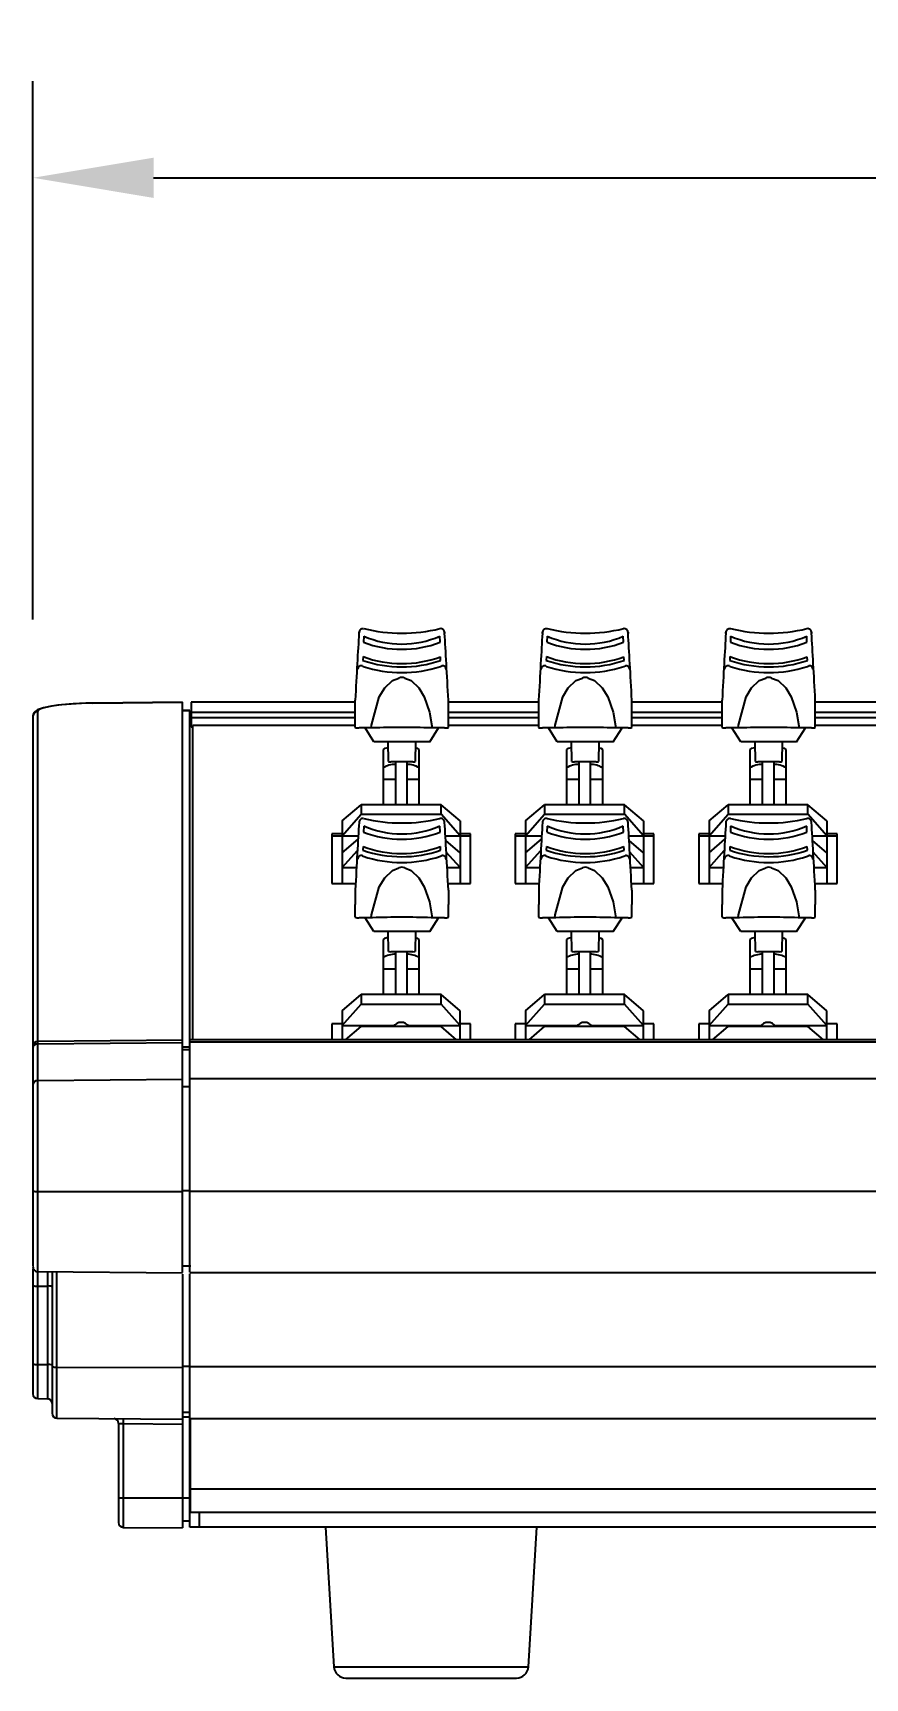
# Model space of a CAD drawing. Header units: inches. Extents: x 0.6 to 61.5, y 0.9 to 41.7.
# Drawn here: x 0.65 to 4.1, y 2.53 to 9.35 of the extents above; entities that cross this region are included whole.
import ezdxf

# ---------------------------------------------------------------- set-up
doc = ezdxf.new("R2010")
doc.units = ezdxf.units.IN
doc.header["$MEASUREMENT"] = 0
doc.layers.add('DIM', color=1, linetype='Continuous')
doc.layers.add('OBJECT', color=7, linetype='Continuous')
doc.styles.add('Arial', font='arial.ttf')
doc.dimstyles.new('ANSI & Metric .40 Stacked', dxfattribs={"dimscale": 2.666667, "dimtxt": 0.4, "dimasz": 0.5, "dimexe": 0.4, "dimexo": 0.4, "dimgap": 0.133333, "dimtad": 0, "dimtih": 1, "dimtoh": 1, "dimzin": 4, "dimdsep": 46, "dimtxsty": 'Arial', "dimcen": 0.2, "dimadec": 0, "dimazin": 0, "dimtfac": 0.75, "dimtofl": 0, "dimtmove": 0, "dimatfit": 3, "dimfxl": 1, "dimtolj": 1, "dimtzin": 0, "dimarcsym": 0})

# ---------------------------------------------------------------- blocks, each defined once
blk = doc.blocks.new('*D2')
at = {"layer": 'Defpoints', "color": 0, "transparency": 16777216}
for p in [(34.8192, 8.7457), (0.6492, 6.5153), (34.8192, 6.5144)]:
    blk.add_point(p, dxfattribs=at)
at = {"layer": 'DIM', "color": 0, "lineweight": -2, "transparency": 16777216}
for p, q in [((0.6492, 6.9153), (0.6492, 9.1457)), ((34.8192, 6.9144), (34.8192, 9.1457)), ((1.1492, 8.7457), (16.5511, 8.7457)), ((34.3192, 8.7457), (18.9173, 8.7457))]:
    blk.add_line(p, q, dxfattribs=at)
at = {"layer": 'DIM', "color": 0, "transparency": 16777216}
for points in [[(1.1492, 8.829), (1.1492, 8.6623), (0.6492, 8.7457)], [(34.3192, 8.829), (34.3192, 8.6623), (34.8192, 8.7457)]]:
    blk.add_solid(points, dxfattribs=at)
at = {"layer": 'DIM', "color": 0, "transparency": 16777216, "char_height": 0.4, "attachment_point": 5, "style": 'Arial'}
for s, insert in [('\\A1;34.17', (17.7342, 9.0834)), ('\\A1;[868mm]', (17.7342, 8.356))]:
    blk.add_mtext(s, dxfattribs=dict(at, insert=insert))

msp = doc.modelspace()

# ---------------------------------------------------------------- linework, layer by layer
at = {"layer": 'OBJECT'}
for p, q in [((2.0002, 6.8582), (2.0003, 6.8602)), ((2.0199, 6.8468), (2.019, 6.8215)), ((2.3358, 6.8214), (2.3352, 6.8468)), ((2.7602, 6.8582), (2.7603, 6.8602)), ((2.7799, 6.8468), (2.779, 6.8215)), ((3.0958, 6.8214), (3.0952, 6.8468)), ((3.5202, 6.8582), (3.5203, 6.8602)), ((3.5399, 6.8468), (3.539, 6.8215)), ((3.8558, 6.8214), (3.8552, 6.8468)), ((2.0169, 6.762), (2.0162, 6.7467)), ((2.3382, 6.7464), (2.3374, 6.7617)), ((2.7769, 6.762), (2.7762, 6.7467)), ((3.0982, 6.7464), (3.0974, 6.7617)), ((3.5369, 6.762), (3.5362, 6.7467)), ((3.8582, 6.7464), (3.8574, 6.7617)), ((2.0148, 6.7235), (2.0173, 6.7216)), ((2.3378, 6.7216), (2.3437, 6.7241)), ((2.7748, 6.7235), (2.7773, 6.7216)), ((3.0978, 6.7216), (3.1037, 6.7241)), ((3.5348, 6.7235), (3.5373, 6.7216)), ((3.8578, 6.7216), (3.8637, 6.7241)), ((1.2692, 6.573), (0.897, 6.5693)), ((0.897, 6.5691), (1.2692, 6.5728)), ((0.897, 6.5691), (0.897, 6.5693)), ((1.2692, 4.2112), (1.2692, 6.5728)), ((1.9846, 6.573), (1.3042, 6.573)), ((1.3042, 6.573), (1.3042, 6.4703)), ((1.9846, 6.5728), (1.3042, 6.5728)), ((1.9846, 6.4689), (1.9846, 6.5814)), ((2.3706, 6.4689), (2.3706, 6.5814)), ((2.7446, 6.573), (2.3706, 6.573)), ((2.7446, 6.5728), (2.3706, 6.5728)), ((2.7446, 6.4689), (2.7446, 6.5814)), ((3.1306, 6.4689), (3.1306, 6.5814)), ((3.5046, 6.573), (3.1306, 6.573)), ((3.5046, 6.5728), (3.1306, 6.5728)), ((3.5046, 6.4689), (3.5046, 6.5814)), ((3.8906, 6.4689), (3.8906, 6.5814)), ((4.2646, 6.573), (3.8906, 6.573)), ((4.2646, 6.5728), (3.8906, 6.5728)), ((0.6492, 6.5153), (0.6492, 4.2358)), ((0.669, 5.0059), (0.669, 6.5351)), ((1.2992, 6.5394), (1.2692, 6.5394)), ((1.2692, 6.5392), (1.2992, 6.5392)), ((1.2992, 4.2116), (1.2992, 6.5394)), ((1.3042, 6.4838), (1.2992, 6.4838)), ((1.3042, 6.4829), (1.2992, 6.4829)), ((1.3042, 6.5315), (1.9846, 6.5315)), ((1.9846, 6.5089), (1.3042, 6.5089)), ((1.3112, 5.175), (1.3112, 6.4765)), ((1.9846, 6.4765), (1.3112, 6.4765)), ((2.3706, 6.5315), (2.7446, 6.5315)), ((2.7446, 6.5089), (2.3706, 6.5089)), ((2.7446, 6.4765), (2.3706, 6.4765)), ((3.1306, 6.5315), (3.5046, 6.5315)), ((3.5046, 6.5089), (3.1306, 6.5089)), ((3.5046, 6.4765), (3.1306, 6.4765)), ((3.8906, 6.5315), (4.2646, 6.5315)), ((4.2646, 6.5089), (3.8906, 6.5089)), ((4.2646, 6.4765), (3.8906, 6.4765)), ((1.3112, 6.4703), (1.3042, 6.4703)), ((2.0511, 6.4668), (2.0002, 6.4668)), ((2.0617, 6.4093), (2.0252, 6.4668)), ((2.056, 6.4668), (2.0511, 6.4668)), ((2.2934, 6.4093), (2.0617, 6.4093)), ((2.1226, 6.3275), (2.1211, 6.4093)), ((2.234, 6.4093), (2.2326, 6.3275)), ((2.2934, 6.4093), (2.3299, 6.4668)), ((2.304, 6.4668), (2.2991, 6.4668)), ((2.355, 6.4668), (2.304, 6.4668)), ((2.8111, 6.4668), (2.7602, 6.4668)), ((2.8217, 6.4093), (2.7852, 6.4668)), ((2.816, 6.4668), (2.8111, 6.4668)), ((3.0534, 6.4093), (2.8217, 6.4093)), ((2.8826, 6.3275), (2.8811, 6.4093)), ((2.994, 6.4093), (2.9926, 6.3275)), ((3.0534, 6.4093), (3.0899, 6.4668)), ((3.064, 6.4668), (3.0591, 6.4668)), ((3.115, 6.4668), (3.064, 6.4668)), ((3.5711, 6.4668), (3.5202, 6.4668)), ((3.5817, 6.4093), (3.5452, 6.4668)), ((3.576, 6.4668), (3.5711, 6.4668)), ((3.8134, 6.4093), (3.5817, 6.4093)), ((3.6426, 6.3275), (3.6411, 6.4093)), ((3.754, 6.4093), (3.7526, 6.3275)), ((3.8134, 6.4093), (3.8499, 6.4668)), ((3.824, 6.4668), (3.8191, 6.4668)), ((3.875, 6.4668), (3.824, 6.4668)), ((2.0997, 6.377), (2.0997, 6.1484)), ((2.2497, 6.1484), (2.2497, 6.377)), ((2.8597, 6.377), (2.8597, 6.1484)), ((3.0097, 6.1484), (3.0097, 6.377)), ((3.6197, 6.377), (3.6197, 6.1484)), ((3.7697, 6.1484), (3.7697, 6.377)), ((2.2226, 6.3262), (2.1326, 6.3262)), ((2.1511, 6.3262), (2.1511, 6.1484)), ((2.1983, 6.3262), (2.1983, 6.1484)), ((2.9826, 6.3262), (2.8926, 6.3262)), ((2.9111, 6.3262), (2.9111, 6.1484)), ((2.9583, 6.3262), (2.9583, 6.1484)), ((3.7426, 6.3262), (3.6526, 6.3262)), ((3.6711, 6.3262), (3.6711, 6.1484)), ((3.7183, 6.3262), (3.7183, 6.1484)), ((2.1511, 6.2535), (2.0997, 6.2535)), ((2.2497, 6.2535), (2.1983, 6.2535)), ((2.9111, 6.2535), (2.8597, 6.2535)), ((3.0097, 6.2535), (2.9583, 6.2535)), ((3.6711, 6.2535), (3.6197, 6.2535)), ((3.7697, 6.2535), (3.7183, 6.2535)), ((1.9306, 6.0814), (2.0093, 6.1484)), ((2.0093, 6.1484), (2.0093, 6.109)), ((2.34, 6.1484), (2.0093, 6.1484)), ((2.34, 6.109), (2.34, 6.1484)), ((2.4188, 6.0814), (2.34, 6.1484)), ((2.6906, 6.0814), (2.7693, 6.1484)), ((2.7693, 6.1484), (2.7693, 6.109)), ((3.1, 6.1484), (2.7693, 6.1484)), ((3.1, 6.109), (3.1, 6.1484)), ((3.1788, 6.0814), (3.1, 6.1484)), ((3.4506, 6.0814), (3.5293, 6.1484)), ((3.5293, 6.1484), (3.5293, 6.109)), ((3.86, 6.1484), (3.5293, 6.1484)), ((3.86, 6.109), (3.86, 6.1484)), ((3.9388, 6.0814), (3.86, 6.1484)), ((1.9306, 6.02), (2.0093, 6.109)), ((1.9306, 6.0814), (1.9306, 5.8225)), ((2.0093, 6.109), (2.34, 6.109)), ((2.4188, 6.02), (2.34, 6.109)), ((2.4188, 6.0814), (2.4188, 5.8225)), ((2.6906, 6.02), (2.7693, 6.109)), ((2.6906, 6.0814), (2.6906, 5.8225)), ((2.7693, 6.109), (3.1, 6.109)), ((3.1788, 6.02), (3.1, 6.109)), ((3.1788, 6.0814), (3.1788, 5.8225)), ((3.4506, 6.02), (3.5293, 6.109)), ((3.4506, 6.0814), (3.4506, 5.8225)), ((3.5293, 6.109), (3.86, 6.109)), ((3.9388, 6.02), (3.86, 6.109)), ((3.9388, 6.0814), (3.9388, 5.8225)), ((1.9306, 6.0276), (1.8877, 6.0276)), ((1.8877, 6.0276), (1.8877, 5.8225)), ((1.8877, 6.0197), (1.9306, 6.0197)), ((1.9306, 6.02), (1.997, 6.02)), ((1.9306, 5.9494), (1.9961, 6.0052)), ((2.0199, 6.0604), (2.019, 6.0351)), ((2.3358, 6.035), (2.3352, 6.0604)), ((2.3581, 6.02), (2.4188, 6.02)), ((2.4188, 5.9494), (2.3593, 6.0001)), ((2.4617, 6.0276), (2.4188, 6.0276)), ((2.4188, 6.0197), (2.4617, 6.0197)), ((2.4617, 5.8225), (2.4617, 6.0276)), ((2.6906, 6.0276), (2.6477, 6.0276)), ((2.6477, 6.0276), (2.6477, 5.8225)), ((2.6477, 6.0197), (2.6906, 6.0197)), ((2.6906, 6.02), (2.757, 6.02)), ((2.6906, 5.9494), (2.7561, 6.0052)), ((2.7799, 6.0604), (2.779, 6.0351)), ((3.0958, 6.035), (3.0952, 6.0604)), ((3.1181, 6.02), (3.1788, 6.02)), ((3.1788, 5.9494), (3.1193, 6.0001)), ((3.2217, 6.0276), (3.1788, 6.0276)), ((3.1788, 6.0197), (3.2217, 6.0197)), ((3.2217, 5.8225), (3.2217, 6.0276)), ((3.4506, 6.0276), (3.4077, 6.0276)), ((3.4077, 6.0276), (3.4077, 5.8225)), ((3.4077, 6.0197), (3.4506, 6.0197)), ((3.4506, 6.02), (3.517, 6.02)), ((3.4506, 5.9494), (3.5161, 6.0052)), ((3.5399, 6.0604), (3.539, 6.0351)), ((3.8558, 6.035), (3.8552, 6.0604)), ((3.8781, 6.02), (3.9388, 6.02)), ((3.9388, 5.9494), (3.8793, 6.0001)), ((3.9817, 6.0276), (3.9388, 6.0276)), ((3.9388, 6.0197), (3.9817, 6.0197)), ((3.9817, 5.8225), (3.9817, 6.0276)), ((1.9306, 5.8881), (1.9935, 5.9592)), ((2.0148, 5.9372), (2.0173, 5.9353)), ((2.0169, 5.9757), (2.0162, 5.9603)), ((2.3382, 5.9601), (2.3374, 5.9754)), ((2.3378, 5.9353), (2.3437, 5.9378)), ((2.4188, 5.8881), (2.362, 5.9522)), ((2.6906, 5.8881), (2.7535, 5.9592)), ((2.7748, 5.9372), (2.7773, 5.9353)), ((2.7769, 5.9757), (2.7762, 5.9603)), ((3.0982, 5.9601), (3.0974, 5.9754)), ((3.0978, 5.9353), (3.1037, 5.9378)), ((3.1788, 5.8881), (3.122, 5.9522)), ((3.4506, 5.8881), (3.5135, 5.9592)), ((3.5348, 5.9372), (3.5373, 5.9353)), ((3.5369, 5.9757), (3.5362, 5.9603)), ((3.8582, 5.9601), (3.8574, 5.9754)), ((3.8578, 5.9353), (3.8637, 5.9378)), ((3.9388, 5.8881), (3.882, 5.9522)), ((1.9306, 5.8881), (1.9896, 5.8881)), ((2.3655, 5.8881), (2.4188, 5.8881)), ((2.6906, 5.8881), (2.7496, 5.8881)), ((3.1255, 5.8881), (3.1788, 5.8881)), ((3.4506, 5.8881), (3.5096, 5.8881)), ((3.8855, 5.8881), (3.9388, 5.8881)), ((1.8877, 5.8225), (1.986, 5.8225)), ((1.9846, 5.795), (1.9846, 5.7353)), ((2.3691, 5.8225), (2.4617, 5.8225)), ((2.3706, 5.795), (2.3706, 5.7353)), ((2.6477, 5.8225), (2.746, 5.8225)), ((2.7446, 5.795), (2.7446, 5.7353)), ((3.1291, 5.8225), (3.2217, 5.8225)), ((3.1306, 5.795), (3.1306, 5.7353)), ((3.4077, 5.8225), (3.506, 5.8225)), ((3.5046, 5.795), (3.5046, 5.7353)), ((3.8891, 5.8225), (3.9817, 5.8225)), ((3.8906, 5.795), (3.8906, 5.7353)), ((1.9846, 5.6826), (1.9846, 5.7353)), ((2.3706, 5.6826), (2.3706, 5.7353)), ((2.7446, 5.6826), (2.7446, 5.7353)), ((3.1306, 5.6826), (3.1306, 5.7353)), ((3.5046, 5.6826), (3.5046, 5.7353)), ((3.8906, 5.6826), (3.8906, 5.7353)), ((2.0511, 5.6804), (2.0002, 5.6804)), ((2.0617, 5.6229), (2.0252, 5.6804)), ((2.056, 5.6805), (2.0511, 5.6804)), ((2.2934, 5.6229), (2.3299, 5.6804)), ((2.304, 5.6804), (2.2991, 5.6805)), ((2.355, 5.6804), (2.304, 5.6804)), ((2.8111, 5.6804), (2.7602, 5.6804)), ((2.8217, 5.6229), (2.7852, 5.6804)), ((2.816, 5.6805), (2.8111, 5.6804)), ((3.0534, 5.6229), (3.0899, 5.6804)), ((3.064, 5.6804), (3.0591, 5.6805)), ((3.115, 5.6804), (3.064, 5.6804)), ((3.5711, 5.6804), (3.5202, 5.6804)), ((3.5817, 5.6229), (3.5452, 5.6804)), ((3.576, 5.6805), (3.5711, 5.6804)), ((3.8134, 5.6229), (3.8499, 5.6804)), ((3.824, 5.6804), (3.8191, 5.6805)), ((3.875, 5.6804), (3.824, 5.6804)), ((2.2934, 5.6229), (2.0617, 5.6229)), ((2.0997, 5.5907), (2.0997, 5.3621)), ((2.1226, 5.5412), (2.1211, 5.6229)), ((2.234, 5.6229), (2.2326, 5.5412)), ((2.2497, 5.3621), (2.2497, 5.5907)), ((3.0534, 5.6229), (2.8217, 5.6229)), ((2.8597, 5.5907), (2.8597, 5.3621)), ((2.8826, 5.5412), (2.8811, 5.6229)), ((2.994, 5.6229), (2.9926, 5.5412)), ((3.0097, 5.3621), (3.0097, 5.5907)), ((3.8134, 5.6229), (3.5817, 5.6229)), ((3.6197, 5.5907), (3.6197, 5.3621)), ((3.6426, 5.5412), (3.6411, 5.6229)), ((3.754, 5.6229), (3.7526, 5.5412)), ((3.7697, 5.3621), (3.7697, 5.5907)), ((2.2226, 5.5398), (2.1326, 5.5398)), ((2.1511, 5.5398), (2.1511, 5.3621)), ((2.1983, 5.5398), (2.1983, 5.3621)), ((2.9826, 5.5398), (2.8926, 5.5398)), ((2.9111, 5.5398), (2.9111, 5.3621)), ((2.9583, 5.5398), (2.9583, 5.3621)), ((3.7426, 5.5398), (3.6526, 5.5398)), ((3.6711, 5.5398), (3.6711, 5.3621)), ((3.7183, 5.5398), (3.7183, 5.3621)), ((2.1511, 5.4672), (2.0997, 5.4672)), ((2.2497, 5.4672), (2.1983, 5.4672)), ((2.9111, 5.4672), (2.8597, 5.4672)), ((3.0097, 5.4672), (2.9583, 5.4672)), ((3.6711, 5.4672), (3.6197, 5.4672)), ((3.7697, 5.4672), (3.7183, 5.4672)), ((1.9306, 5.2951), (2.0093, 5.3621)), ((1.9306, 5.2337), (2.0093, 5.3226)), ((2.0093, 5.3621), (2.0093, 5.3226)), ((2.34, 5.3621), (2.0093, 5.3621)), ((2.0093, 5.3226), (2.34, 5.3226)), ((2.34, 5.3226), (2.34, 5.3621)), ((2.4188, 5.2951), (2.34, 5.3621)), ((2.4188, 5.2337), (2.34, 5.3226)), ((2.6906, 5.2951), (2.7693, 5.3621)), ((2.6906, 5.2337), (2.7693, 5.3226)), ((2.7693, 5.3621), (2.7693, 5.3226)), ((3.1, 5.3621), (2.7693, 5.3621)), ((2.7693, 5.3226), (3.1, 5.3226)), ((3.1, 5.3226), (3.1, 5.3621)), ((3.1788, 5.2951), (3.1, 5.3621)), ((3.1788, 5.2337), (3.1, 5.3226)), ((3.4506, 5.2951), (3.5293, 5.3621)), ((3.4506, 5.2337), (3.5293, 5.3226)), ((3.5293, 5.3621), (3.5293, 5.3226)), ((3.86, 5.3621), (3.5293, 5.3621)), ((3.5293, 5.3226), (3.86, 5.3226)), ((3.86, 5.3226), (3.86, 5.3621)), ((3.9388, 5.2951), (3.86, 5.3621)), ((3.9388, 5.2337), (3.86, 5.3226)), ((1.9306, 5.2951), (1.9306, 5.175)), ((2.4188, 5.175), (2.4188, 5.2951)), ((2.6906, 5.2951), (2.6906, 5.175)), ((3.1788, 5.175), (3.1788, 5.2951)), ((3.4506, 5.2951), (3.4506, 5.175)), ((3.9388, 5.175), (3.9388, 5.2951)), ((1.9306, 5.2413), (1.8877, 5.2413)), ((1.8877, 5.2413), (1.8877, 5.175)), ((1.9306, 5.2337), (2.1453, 5.2337)), ((1.9446, 5.175), (2.0093, 5.2301)), ((2.34, 5.2301), (2.0093, 5.2301)), ((2.2041, 5.2337), (2.4188, 5.2337)), ((2.4048, 5.175), (2.34, 5.2301)), ((2.4617, 5.2413), (2.4188, 5.2413)), ((2.4617, 5.175), (2.4617, 5.2413)), ((2.6906, 5.2413), (2.6477, 5.2413)), ((2.6477, 5.2413), (2.6477, 5.175)), ((2.6906, 5.2337), (2.9053, 5.2337)), ((2.7046, 5.175), (2.7693, 5.2301)), ((3.1, 5.2301), (2.7693, 5.2301)), ((2.9641, 5.2337), (3.1788, 5.2337)), ((3.1648, 5.175), (3.1, 5.2301)), ((3.2217, 5.2413), (3.1788, 5.2413)), ((3.2217, 5.175), (3.2217, 5.2413)), ((3.4506, 5.2413), (3.4077, 5.2413)), ((3.4077, 5.2413), (3.4077, 5.175)), ((3.4506, 5.2337), (3.6653, 5.2337)), ((3.4646, 5.175), (3.5293, 5.2301)), ((3.86, 5.2301), (3.5293, 5.2301)), ((3.7241, 5.2337), (3.9388, 5.2337)), ((3.9248, 5.175), (3.86, 5.2301)), ((3.9817, 5.2413), (3.9388, 5.2413)), ((3.9817, 5.175), (3.9817, 5.2413)), ((1.2692, 5.1736), (0.669, 5.1684)), ((0.669, 5.1587), (1.2692, 5.1639)), ((1.2992, 5.1439), (1.2692, 5.1439)), ((1.2692, 5.1345), (1.2992, 5.1345)), ((34.1692, 5.175), (1.2992, 5.175)), ((34.1692, 5.1653), (1.2992, 5.1653)), ((0.669, 5.0059), (1.2692, 5.0111)), ((1.2692, 4.9817), (1.2992, 4.9817)), ((34.1692, 5.0125), (1.2992, 5.0125)), ((0.669, 4.5465), (1.2692, 4.5457)), ((1.2692, 4.5499), (1.2992, 4.5499)), ((34.1692, 4.5468), (1.2992, 4.5468)), ((0.6492, 4.2562), (0.6492, 4.2561)), ((1.2649, 4.2386), (1.3034, 4.2386)), ((0.6492, 4.2253), (0.6492, 3.7082)), ((0.6654, 4.2143), (1.2692, 4.2091)), ((0.669, 4.2156), (0.669, 4.2157)), ((0.669, 3.6882), (0.669, 4.2144)), ((0.7094, 4.214), (0.7094, 3.6878)), ((0.7292, 4.2138), (0.7292, 3.6275)), ((0.749, 3.6075), (0.749, 4.2136)), ((1.2692, 4.2043), (1.2692, 3.153)), ((1.2992, 4.2106), (34.1692, 4.2106)), ((1.2992, 3.1556), (1.2992, 4.2047)), ((0.669, 4.1548), (0.7094, 4.1547)), ((0.669, 3.8298), (0.7094, 3.8298)), ((0.749, 3.8186), (1.2692, 3.8179)), ((1.2692, 3.8221), (1.2992, 3.8221)), ((34.1692, 3.8196), (1.2992, 3.8196)), ((0.669, 3.6882), (0.7094, 3.6878)), ((1.2692, 3.6327), (1.2992, 3.6327)), ((1.2692, 3.6127), (1.2992, 3.6127)), ((0.749, 3.6075), (1.2692, 3.603)), ((1.0042, 3.5854), (1.024, 3.5851)), ((1.0042, 3.5854), (1.0042, 3.1751)), ((1.024, 3.5851), (1.2692, 3.583)), ((1.024, 3.1551), (1.024, 3.5851)), ((34.1692, 3.6044), (1.2992, 3.6044)), ((1.3017, 3.2186), (1.3017, 3.6044)), ((1.0042, 3.2777), (1.2992, 3.2777)), ((34.1667, 3.3136), (1.3017, 3.3136)), ((1.3017, 3.2506), (1.2992, 3.2506)), ((1.2992, 3.2186), (34.1692, 3.2186)), ((1.3386, 3.2186), (1.3386, 3.1556)), ((1.024, 3.1551), (1.2692, 3.153)), ((1.2692, 3.1827), (1.2992, 3.1827)), ((34.1692, 3.1556), (1.2992, 3.1556)), ((1.8617, 3.1556), (1.8964, 2.5776)), ((2.702, 2.5776), (2.7367, 3.1556)), ((1.8964, 2.5776), (2.702, 2.5776)), ((1.9463, 2.5306), (2.6521, 2.5306))]:
    msp.add_line(p, q, dxfattribs=at)
at = {"layer": 'OBJECT', "flags": 128}
for points in [[(2.0002, 6.8615), (2.0001, 6.8594), (2.0001, 6.8587)], [(2.0002, 6.8615), (2.0002, 6.8613), (2.0001, 6.8587)], [(2.0002, 6.8579), (2.0001, 6.8564), (2.0001, 6.8556)], [(2.0003, 6.8602), (2.0003, 6.8614), (2.0004, 6.863), (2.0004, 6.8631), (2.0002, 6.8615)], [(2.3549, 6.8614), (2.3548, 6.8631), (2.3547, 6.863), (2.3548, 6.8614), (2.3549, 6.8582)], [(2.3551, 6.8587), (2.355, 6.8593), (2.3549, 6.8614)], [(2.3551, 6.8587), (2.3549, 6.8613), (2.3549, 6.8614)], [(2.7602, 6.8615), (2.7601, 6.8594), (2.7601, 6.8587)], [(2.7602, 6.8615), (2.7602, 6.8613), (2.7601, 6.8587)], [(2.7602, 6.8579), (2.7601, 6.8564), (2.7601, 6.8556)], [(2.7603, 6.8602), (2.7603, 6.8614), (2.7604, 6.863), (2.7604, 6.8631), (2.7602, 6.8615)], [(3.1149, 6.8614), (3.1148, 6.8631), (3.1147, 6.863), (3.1148, 6.8614), (3.1149, 6.8582)], [(3.1151, 6.8587), (3.115, 6.8593), (3.1149, 6.8614)], [(3.1151, 6.8587), (3.1149, 6.8613), (3.1149, 6.8614)], [(3.5202, 6.8615), (3.5201, 6.8594), (3.5201, 6.8587)], [(3.5202, 6.8615), (3.5202, 6.8613), (3.5201, 6.8587)], [(3.5202, 6.8579), (3.5201, 6.8564), (3.5201, 6.8556)], [(3.5203, 6.8602), (3.5203, 6.8614), (3.5204, 6.863), (3.5204, 6.8631), (3.5202, 6.8615)], [(3.8749, 6.8614), (3.8748, 6.8631), (3.8747, 6.863), (3.8748, 6.8614), (3.8749, 6.8582)], [(3.8751, 6.8587), (3.875, 6.8593), (3.8749, 6.8614)], [(3.8751, 6.8587), (3.8749, 6.8613), (3.8749, 6.8614)], [(2.0511, 6.4668), (2.0525, 6.4784), (2.0844, 6.5949), (2.1069, 6.6325), (2.1386, 6.6625), (2.1656, 6.6733)], [(2.1895, 6.6733), (2.2165, 6.6625), (2.2483, 6.6325), (2.2707, 6.5949), (2.2927, 6.5323), (2.304, 6.4668)], [(2.8111, 6.4668), (2.8125, 6.4784), (2.8444, 6.5949), (2.8669, 6.6325), (2.8986, 6.6625), (2.9256, 6.6733)], [(2.9495, 6.6733), (2.9765, 6.6625), (3.0083, 6.6325), (3.0307, 6.5949), (3.0527, 6.5323), (3.064, 6.4668)], [(3.5711, 6.4668), (3.5725, 6.4784), (3.6044, 6.5949), (3.6269, 6.6325), (3.6586, 6.6625), (3.6856, 6.6733)], [(3.7095, 6.6733), (3.7365, 6.6625), (3.7683, 6.6325), (3.7907, 6.5949), (3.8127, 6.5323), (3.824, 6.4668)], [(0.897, 6.5693), (0.8688, 6.5688), (0.8163, 6.5665), (0.768, 6.5626), (0.7264, 6.5572), (0.693, 6.5505), (0.6681, 6.5416), (0.6568, 6.5334), (0.6496, 6.5199), (0.6492, 6.5153)], [(2.1216, 6.3844), (2.1054, 6.381), (2.0997, 6.377)], [(2.2497, 6.377), (2.244, 6.381), (2.2335, 6.3835)], [(2.8816, 6.3844), (2.8654, 6.381), (2.8597, 6.377)], [(3.0097, 6.377), (3.004, 6.381), (2.9935, 6.3835)], [(3.6416, 6.3844), (3.6254, 6.381), (3.6197, 6.377)], [(3.7697, 6.377), (3.764, 6.381), (3.7535, 6.3835)], [(2.0511, 5.6804), (2.0525, 5.6921), (2.0844, 5.8085), (2.1069, 5.8461), (2.1386, 5.8762), (2.1656, 5.887)], [(2.1895, 5.887), (2.2165, 5.8762), (2.2483, 5.8461), (2.2707, 5.8085), (2.2927, 5.746), (2.304, 5.6804)], [(2.8111, 5.6804), (2.8125, 5.6921), (2.8444, 5.8085), (2.8669, 5.8461), (2.8986, 5.8762), (2.9256, 5.887)], [(2.9495, 5.887), (2.9765, 5.8762), (3.0083, 5.8461), (3.0307, 5.8085), (3.0527, 5.746), (3.064, 5.6804)], [(3.5711, 5.6804), (3.5725, 5.6921), (3.6044, 5.8085), (3.6269, 5.8461), (3.6586, 5.8762), (3.6856, 5.887)], [(3.7095, 5.887), (3.7365, 5.8762), (3.7683, 5.8461), (3.7907, 5.8085), (3.8127, 5.746), (3.824, 5.6804)], [(2.1216, 5.5981), (2.1054, 5.5947), (2.0997, 5.5907)], [(2.2497, 5.5907), (2.244, 5.5947), (2.2335, 5.5972)], [(2.8816, 5.5981), (2.8654, 5.5947), (2.8597, 5.5907)], [(3.0097, 5.5907), (3.004, 5.5947), (2.9935, 5.5972)], [(3.6416, 5.5981), (3.6254, 5.5947), (3.6197, 5.5907)], [(3.7697, 5.5907), (3.764, 5.5947), (3.7535, 5.5972)], [(0.669, 4.5465), (0.669, 4.5465), (0.669, 4.6753), (0.669, 4.7785), (0.669, 4.8322), (0.669, 4.8783), (0.669, 4.9443), (0.669, 4.9641), (0.669, 5.0059)], [(0.669, 4.2157), (0.669, 4.2158), (0.669, 4.2256), (0.669, 4.247), (0.669, 4.3061), (0.669, 4.3936), (0.669, 4.4553), (0.669, 4.5465)]]:
    msp.add_lwpolyline(points, dxfattribs=at)
at = {"layer": 'OBJECT'}
for centre, radius, start, end in [((2.0161, 6.862), 0.0158, 77.9056, 181.83944), ((2.1776, 7.2379), 0.4456, 249.16074, 290.8034), ((2.1779, 7.5236), 0.6644, 256.22798, 283.72412), ((2.1776, 7.2085), 0.3946, 246.44625, 293.54459), ((2.3389, 6.862), 0.016, 357.89034, 101.73445), ((2.7761, 6.862), 0.0158, 77.9056, 181.83944), ((2.9376, 7.2379), 0.4456, 249.16074, 290.8034), ((2.9379, 7.5236), 0.6644, 256.22798, 283.72412), ((2.9376, 7.2085), 0.3946, 246.44625, 293.54459), ((3.0989, 6.862), 0.016, 357.89034, 101.73445), ((3.5361, 6.862), 0.0158, 77.9056, 181.83944), ((3.6976, 7.2379), 0.4456, 249.16074, 290.8034), ((3.6979, 7.5236), 0.6644, 256.22798, 283.72412), ((3.6976, 7.2085), 0.3946, 246.44625, 293.54459), ((3.8589, 6.862), 0.016, 357.89034, 101.73445), ((2.1776, 7.1921), 0.4591, 249.51766, 290.38124), ((2.9376, 7.1921), 0.4591, 249.51766, 290.38124), ((3.6976, 7.1921), 0.4591, 249.51766, 290.38124), ((2.0097, 6.7088), 0.0156, 70.88527, 176.65257), ((2.1776, 7.2114), 0.492, 250.84949, 289.06012), ((2.1776, 7.2075), 0.5116, 251.74511, 288.25489), ((2.3461, 6.7094), 0.0149, 1.15836, 99.05707), ((2.7697, 6.7088), 0.0156, 70.88527, 176.65257), ((2.9376, 7.2114), 0.492, 250.84949, 289.06012), ((2.9376, 7.2075), 0.5116, 251.74511, 288.25489), ((3.1061, 6.7094), 0.0149, 1.15836, 99.05707), ((3.5297, 6.7088), 0.0156, 70.88527, 176.65257), ((3.6976, 7.2114), 0.492, 250.84949, 289.06012), ((3.6976, 7.2075), 0.5116, 251.74511, 288.25489), ((3.8661, 6.7094), 0.0149, 1.15836, 99.05707), ((2.1776, 6.6457), 0.0302, 66.58694, 113.41306), ((2.9376, 6.6457), 0.0302, 66.58694, 113.41306), ((3.6976, 6.6457), 0.0302, 66.58694, 113.41306), ((0.6691, 6.5152), 0.0199, 90.2184, 179.72159), ((1.9957, 6.4922), 0.0258, 244.2922, 279.86211), ((2.1776, 2.9381), 3.5308, 88.02738, 91.97262), ((2.3582, 6.5006), 0.034, 264.53772, 291.30797), ((2.7557, 6.4922), 0.0258, 244.2922, 279.86211), ((2.9376, 2.9381), 3.5308, 88.02738, 91.97262), ((3.1182, 6.5006), 0.034, 264.53772, 291.30797), ((3.5157, 6.4922), 0.0258, 244.2922, 279.86211), ((3.6976, 2.9381), 3.5308, 88.02738, 91.97262), ((3.8782, 6.5006), 0.034, 264.53772, 291.30797), ((2.1483, 6.2227), 0.0925, 88.31328, 121.74833), ((2.201, 6.2227), 0.0925, 58.25157, 91.68674), ((2.9083, 6.2227), 0.0925, 88.31328, 121.74833), ((2.961, 6.2227), 0.0925, 58.25157, 91.68674), ((3.6683, 6.2227), 0.0925, 88.31328, 121.74833), ((3.721, 6.2227), 0.0925, 58.25157, 91.68674), ((2.0161, 6.0757), 0.0158, 77.9069, 181.83815), ((2.1779, 6.7373), 0.6644, 256.22809, 283.72401), ((2.3389, 6.0756), 0.016, 357.89034, 101.73445), ((2.7761, 6.0757), 0.0158, 77.9069, 181.83815), ((2.9379, 6.7373), 0.6644, 256.22809, 283.72401), ((3.0989, 6.0756), 0.016, 357.89034, 101.73445), ((3.5361, 6.0757), 0.0158, 77.9069, 181.83815), ((3.6979, 6.7373), 0.6644, 256.22809, 283.72401), ((3.8589, 6.0756), 0.016, 357.89034, 101.73445), ((2.1776, 6.4516), 0.4456, 249.16074, 290.8034), ((2.1776, 6.4222), 0.3946, 246.44625, 293.54459), ((2.9376, 6.4516), 0.4456, 249.16074, 290.8034), ((2.9376, 6.4222), 0.3946, 246.44625, 293.54459), ((3.6976, 6.4516), 0.4456, 249.16074, 290.8034), ((3.6976, 6.4222), 0.3946, 246.44625, 293.54459), ((2.0097, 5.9225), 0.0156, 70.88527, 176.65257), ((2.1776, 6.4251), 0.492, 250.84949, 289.06012), ((2.1776, 6.4057), 0.4591, 249.51766, 290.38124), ((2.1776, 6.4211), 0.5116, 251.74511, 288.25489), ((2.3461, 5.9231), 0.0149, 1.15836, 99.05707), ((2.7697, 5.9225), 0.0156, 70.88527, 176.65257), ((2.9376, 6.4251), 0.492, 250.84949, 289.06012), ((2.9376, 6.4057), 0.4591, 249.51766, 290.38124), ((2.9376, 6.4211), 0.5116, 251.74511, 288.25489), ((3.1061, 5.9231), 0.0149, 1.15836, 99.05707), ((3.5297, 5.9225), 0.0156, 70.88527, 176.65257), ((3.6976, 6.4251), 0.492, 250.84949, 289.06012), ((3.6976, 6.4057), 0.4591, 249.51766, 290.38124), ((3.6976, 6.4211), 0.5116, 251.74511, 288.25489), ((3.8661, 5.9231), 0.0149, 1.15836, 99.05707), ((2.1776, 5.8593), 0.0302, 66.58694, 113.41306), ((2.9376, 5.8593), 0.0302, 66.58694, 113.41306), ((3.6976, 5.8593), 0.0302, 66.58694, 113.41306), ((1.9957, 5.7058), 0.0258, 244.29227, 279.85993), ((2.1776, 2.1513), 3.5313, 88.02763, 91.97237), ((2.3582, 5.7143), 0.034, 264.53621, 291.31159), ((2.7557, 5.7058), 0.0258, 244.29227, 279.85993), ((2.9376, 2.1513), 3.5313, 88.02763, 91.97237), ((3.1182, 5.7143), 0.034, 264.53621, 291.31159), ((3.5157, 5.7058), 0.0258, 244.29227, 279.85993), ((3.6976, 2.1513), 3.5313, 88.02763, 91.97237), ((3.8782, 5.7143), 0.034, 264.53621, 291.31159), ((2.1483, 5.4364), 0.0925, 88.31339, 121.74815), ((2.201, 5.4364), 0.0925, 58.25175, 91.68663), ((2.9083, 5.4364), 0.0925, 88.31339, 121.74815), ((2.961, 5.4364), 0.0925, 58.25175, 91.68663), ((3.6683, 5.4364), 0.0925, 88.31339, 121.74815), ((3.721, 5.4364), 0.0925, 58.25175, 91.68663), ((2.1747, 5.2075), 0.0394, 35.04153, 144.95847), ((2.9347, 5.2075), 0.0394, 35.04153, 144.95847), ((3.6947, 5.2075), 0.0394, 35.04153, 144.95847), ((0.6692, 5.1484), 0.02, 90.5, 180), ((0.6691, 5.1388), 0.0199, 90.21755, 179.72159), ((0.6691, 4.986), 0.0199, 90.21798, 179.72159), ((0.6642, 4.5841), 0.0379, 246.69817, 277.31819), ((0.6692, 4.2341), 0.02, 180.10124, 270.19264), ((0.6642, 4.1924), 0.0379, 246.69869, 277.31808), ((0.7142, 4.1171), 0.0379, 66.69826, 97.31807), ((0.6642, 3.8674), 0.0379, 246.69804, 277.31873), ((0.7142, 3.7922), 0.0379, 66.69793, 97.31881), ((0.7442, 3.8562), 0.0379, 246.69783, 277.31891), ((0.6692, 3.7082), 0.02, 180, 269.5), ((0.7092, 3.6678), 0.02, 0, 89.5), ((0.7492, 3.6275), 0.02, 180, 269.5), ((0.9842, 3.5854), 0.02, 0, 89.5), ((0.451, 3.5951), 0.5731, 359.00021, 0.99979), ((1.0242, 3.1751), 0.02, 180, 269.5), ((1.9463, 2.5806), 0.05, 183.43363, 270), ((2.6521, 2.5806), 0.05, 270, 356.56637)]:
    msp.add_arc(centre, radius, start, end, dxfattribs=at)
for centre, major_axis, ratio, start_param, end_param in [((1.9831, 6.4825), (0.0269, 0.5183), 0.007274, 0.758945, 1.379188), ((2.372, 6.4825), (-0.0269, 0.5183), 0.007274, 4.903998, 5.52424), ((2.7431, 6.4825), (0.0269, 0.5183), 0.007274, 0.758945, 1.379188), ((3.132, 6.4825), (-0.0269, 0.5183), 0.007274, 4.903998, 5.52424), ((3.5031, 6.4825), (0.0269, 0.5183), 0.007274, 0.758945, 1.379188), ((3.892, 6.4825), (-0.0269, 0.5183), 0.007274, 4.903998, 5.52424), ((0.899, 6.5371), (0.23, 0.002), 0.139163, 1.578297, 3.140366), ((2.1326, 6.3275), (0.01, 0), 0.139173, 3.141587, 4.712078), ((2.2226, 6.3275), (0.01, 0), 0.139173, 4.7127, 6.283191), ((2.8926, 6.3275), (0.01, 0), 0.139173, 3.141587, 4.712078), ((2.9826, 6.3275), (0.01, 0), 0.139173, 4.7127, 6.283191), ((3.6526, 6.3275), (0.01, 0), 0.139173, 3.141587, 4.712078), ((3.7426, 6.3275), (0.01, 0), 0.139173, 4.7127, 6.283191), ((1.9831, 5.6951), (0.0272, 0.5236), 0.007201, 0.758946, 1.379188), ((2.372, 5.6952), (-0.0272, 0.5234), 0.007204, -1.379188, -0.758946), ((2.7431, 5.6951), (0.0272, 0.5236), 0.007201, 0.758946, 1.379188), ((3.132, 5.6952), (-0.0272, 0.5234), 0.007204, -1.379188, -0.758946), ((3.5031, 5.6951), (0.0272, 0.5236), 0.007201, 0.758946, 1.379188), ((3.892, 5.6952), (-0.0272, 0.5234), 0.007204, -1.379188, -0.758946), ((2.1326, 5.5412), (0.01, 0), 0.139173, 3.141587, 4.712078), ((2.2226, 5.5412), (0.01, 0), 0.139173, 4.7127, 6.283191), ((2.8926, 5.5412), (0.01, 0), 0.139173, 3.141587, 4.712078), ((2.9826, 5.5412), (0.01, 0), 0.139173, 4.7127, 6.283191), ((3.6526, 5.5412), (0.01, 0), 0.139173, 3.141587, 4.712078), ((3.7426, 5.5412), (0.01, 0), 0.139173, 4.7127, 6.283191)]:
    msp.add_ellipse(centre, major_axis=major_axis, ratio=ratio, start_param=start_param, end_param=end_param, dxfattribs=at)

# ---------------------------------------------------------------- dimensions: what is measured, and where the dimension line sits
at = {"layer": 'DIM'}
dim = msp.add_linear_dim(base=(34.8192, 8.7457), p1=(0.6492, 6.5153), p2=(34.8192, 6.5144), dimstyle='ANSI & Metric .40 Stacked', override={"dimpost": '\\X'}, dxfattribs=at)
dim.commit()
dim.dimension.update_dxf_attribs({"geometry": '*D2', "text_midpoint": (17.7342, 8.7457)})

doc.saveas('drawing.dxf')
